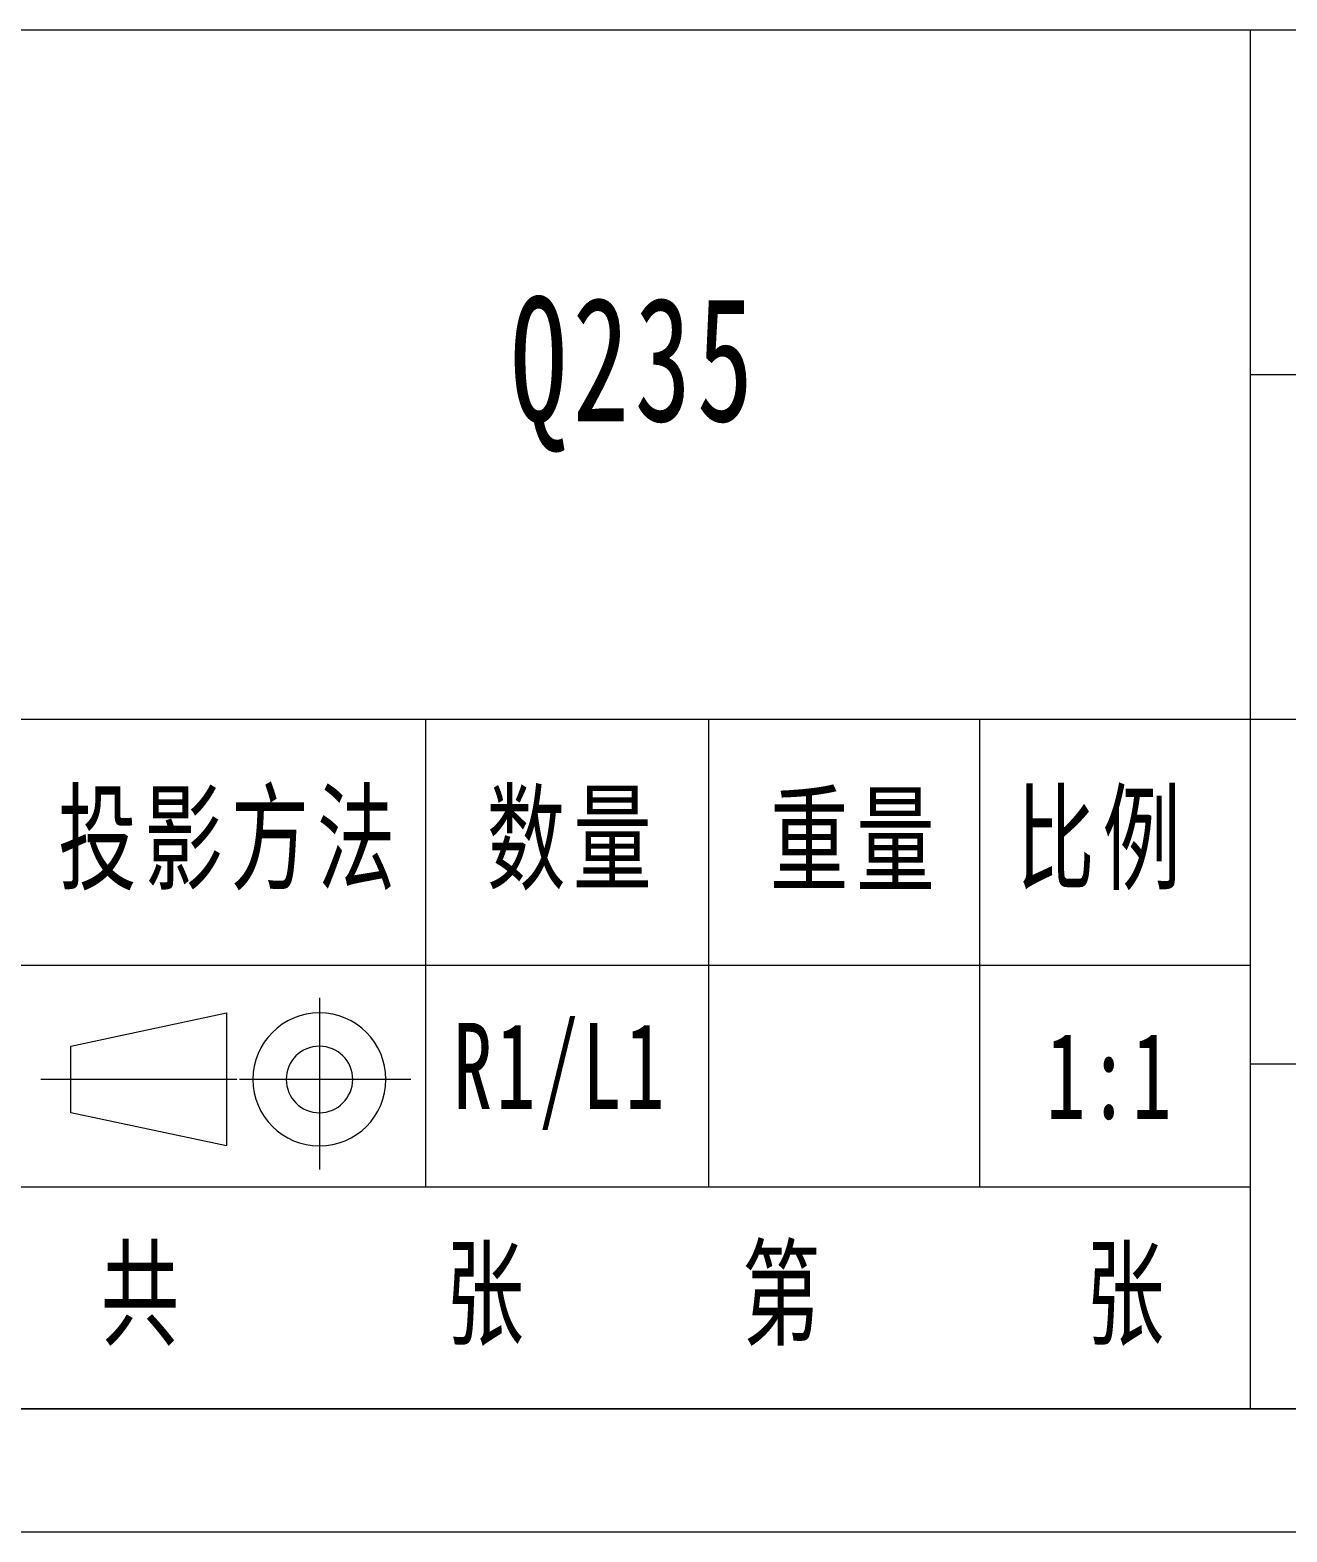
# Model space of a CAD drawing. Header units: millimetres. Extents: x -15766 to 80009, y -9701 to 15159.
# Drawn here: x -12605.8 to -12554.8, y 11134.1 to 11195.1 of the extents above; entities that cross this region are included whole.
import ezdxf

# ---------------------------------------------------------------- set-up
doc = ezdxf.new("R2010")
doc.units = ezdxf.units.MM
doc.linetypes.add('CENTER-HOKUTO_1', pattern=[16, 13, -1, 1, -1])
for name, color, linetype, lineweight in [('CDRAFT0', 7, 'Continuous', 18), ('title_frame', 7, 'Continuous', 18), ('尺寸线层', 3, 'Continuous', 18), ('粗实线层_1', 7, 'Continuous', 15), ('细实线层', 7, 'Continuous', 18)]:
    doc.layers.add(name, color=color, linetype=linetype, lineweight=lineweight)
doc.styles.add('标准', font='', dxfattribs={"width": 0.667})
doc.styles.get('标准').set_extended_font_data('宋体')

# ---------------------------------------------------------------- blocks, each defined once
blk = doc.blocks.new('*X5')
at = {"layer": 'CDRAFT0'}
blk.add_line((0, 0), (420, 0), dxfattribs=at)
at = {"layer": '粗实线层_1'}
blk.add_line((25, 5), (415, 5), dxfattribs=at)

msp = doc.modelspace()

# ---------------------------------------------------------------- linework, layer by layer
at = {"layer": '粗实线层_1'}
for p, q in [((-12506.24828, 11195.10436), (-12686.24828, 11195.10436)), ((-12556.24828, 11195.10436), (-12556.24828, 11139.10436)), ((-12506.24828, 11181.10436), (-12556.24828, 11181.10436)), ((-12556.24828, 11167.10436), (-12686.24828, 11167.10436)), ((-12589.74828, 11167.10436), (-12589.74828, 11148.10436)), ((-12578.24828, 11167.10436), (-12578.24828, 11148.10436)), ((-12567.24828, 11167.10436), (-12567.24828, 11148.10436)), ((-12506.24828, 11167.10436), (-12556.24828, 11167.10436)), ((-12506.24828, 11153.10436), (-12556.24828, 11153.10436)), ((-12556.24828, 11148.10436), (-12606.24828, 11148.10436)), ((-12506.24828, 11139.10436), (-12686.24828, 11139.10436))]:
    msp.add_line(p, q, dxfattribs=at)
at = {"layer": '细实线层'}
msp.add_line((-12556.24828, 11157.10436), (-12606.24828, 11157.10436), dxfattribs=at)
at = {"layer": '细实线层', "color": 2, "linetype": 'CENTER-HOKUTO_1', "lineweight": 18}
for p, q in [((-12594.05016, 11155.80419), (-12594.05016, 11148.82739)), ((-12597.40024, 11152.48319), (-12605.3583, 11152.48319)), ((-12590.33782, 11152.48319), (-12597.29347, 11152.48319))]:
    msp.add_line(p, q, dxfattribs=at)
at = {"layer": '细实线层', "color": 3}
for p, q in [((-12604.14661, 11153.83319), (-12597.81956, 11155.18319)), ((-12597.81956, 11155.18319), (-12597.81956, 11149.78319)), ((-12604.14661, 11151.13319), (-12604.14661, 11153.83319)), ((-12597.81956, 11149.78319), (-12604.14661, 11151.13319))]:
    msp.add_line(p, q, dxfattribs=at)
for radius in [2.7, 1.35]:
    msp.add_arc((-12594.05016, 11152.48319), radius, 0, 359.9893827, dxfattribs=at)

# ---------------------------------------------------------------- block references
at = {"layer": 'title_frame'}
msp.add_blockref('*X5', (-12921.24828, 11134.10436), dxfattribs=at)

# ---------------------------------------------------------------- texts
at = {"layer": '尺寸线层', "attachment_point": 5, "line_spacing_factor": 1.15057, "style": '标准'}
for s, insert, char_height, width in [('{\\T1.1;Q235}', (-12581.24828, 11181.10436), 5.0503058, 29.4580043), ('\\T1.1;投影方法', (-12597.65328, 11162.10436), 3.5, 22), ('\\T1.1;数量', (-12583.74828, 11162.10436), 3.5, 22), ('\\T1.1;重量', (-12572.24828, 11162.10436), 3.5, 22), ('\\T1.1;比例', (-12562.24828, 11162.10436), 3.5, 22), ('{\\T1.1;R1/L1}', (-12584.24828, 11152.60436), 3.5, 11), ('\\T1.1;1:1', (-12561.91347, 11152.60436), 3.5, 10.6696195), ('\\T1.1;共', (-12601.17695, 11143.60436), 3.5, 8), ('\\T1.1;张', (-12587.17695, 11143.60436), 3.5, 8), ('\\T1.1;第', (-12575.13804, 11143.60436), 3.5, 8), ('\\T1.1;张', (-12561.17695, 11143.60436), 3.5, 8)]:
    msp.add_mtext(s, dxfattribs=dict(at, insert=insert, char_height=char_height, width=width))

doc.saveas('drawing.dxf')
